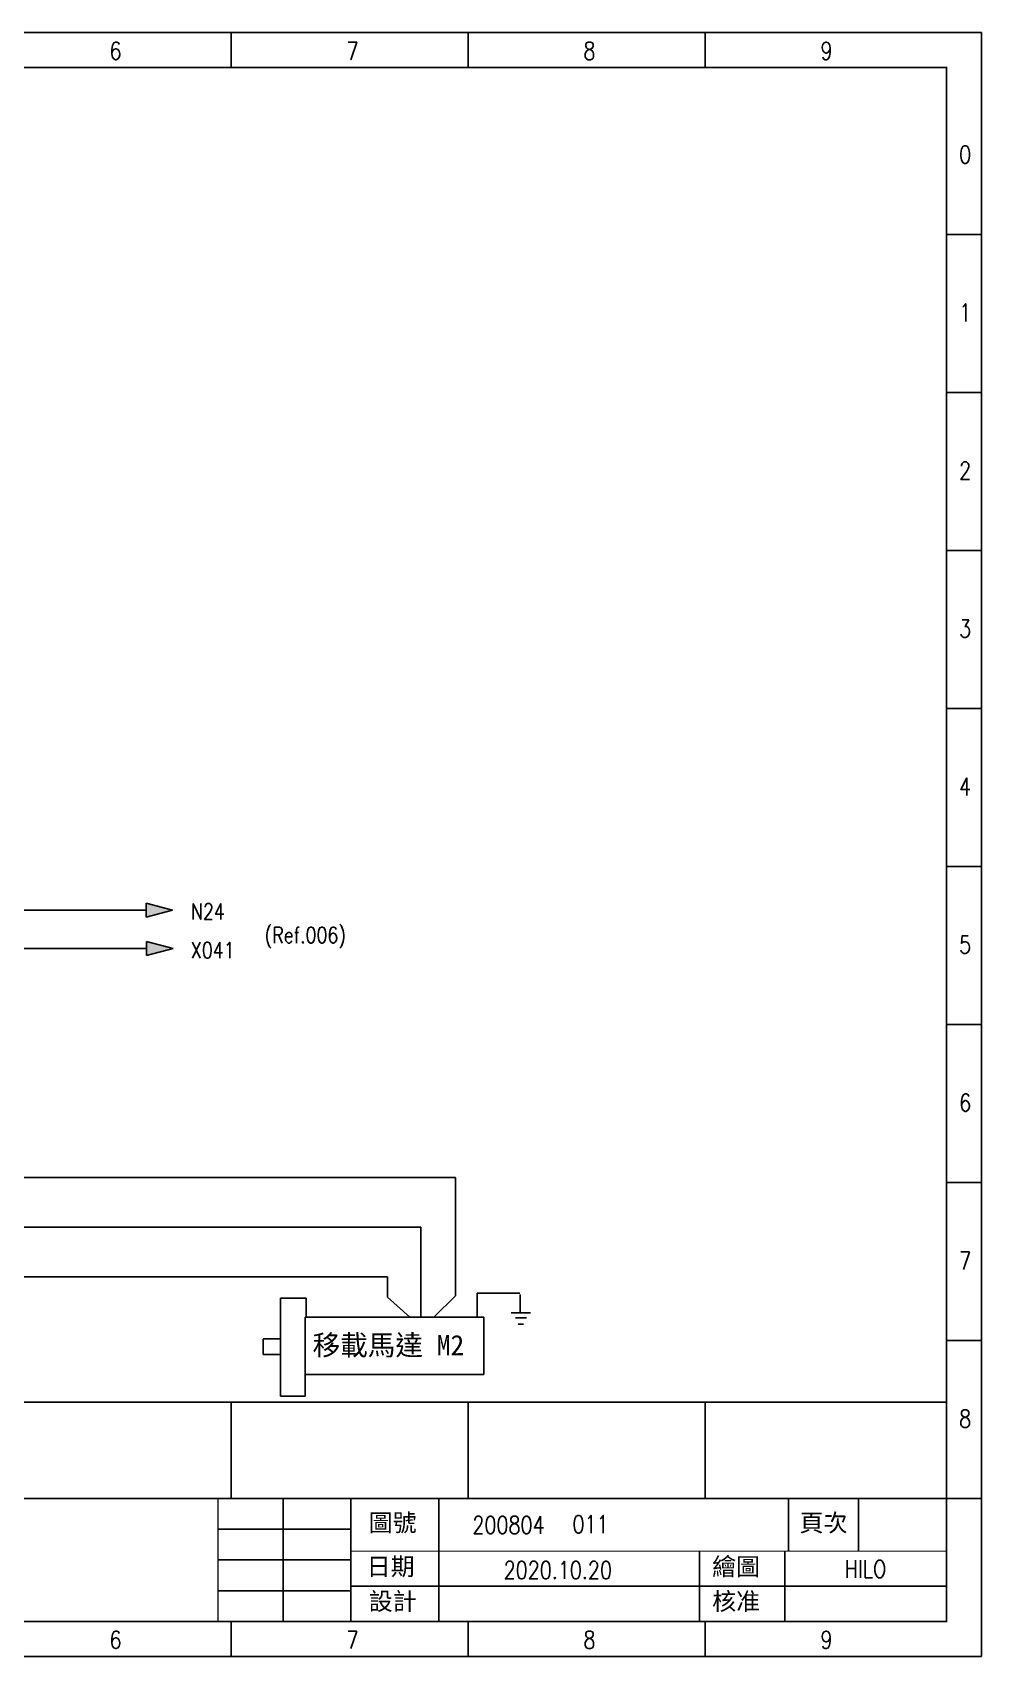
# Model space of a CAD drawing. Header units: millimetres. Extents: x -1721 to 4288, y -273 to 2028.
# Drawn here: x 586 to 694.2, y 280.1 to 465.1 of the extents above; entities that cross this region are included whole.
import ezdxf

# ---------------------------------------------------------------- set-up
doc = ezdxf.new("R2010")
doc.units = ezdxf.units.MM
doc.header["$LTSCALE"] = 5
doc.header["$MEASUREMENT"] = 0
doc.layers.get('0').update_dxf_attribs({"linetype": 'CONTINUOUS'})
for name, color, linetype in [('AIR', 7, 'CONTINUOUS'), ('圖框', 7, 'CONTINUOUS'), ('文字', 4, 'CONTINUOUS')]:
    doc.layers.add(name, color=color, linetype=linetype)
doc.styles.add('MtXpl_', font='mingliub.ttc')
doc.styles.add('MtXpl__1', font='mingliub.ttc')
doc.styles.add('標楷體', font='simplex.shx', dxfattribs={"width": 0.8, "bigfont": 'chineset.shx'})

# ---------------------------------------------------------------- blocks, each defined once
blk = doc.blocks.new('圖框')
at = {"layer": '圖框'}
for p, q in [((279, 185), (0, 185)), ((193.5, 185), (193.5, 181)), ((220.5, 185), (220.5, 181)), ((247.5, 185), (247.5, 181)), ((279, 0), (279, 185)), ((275, 162), (279, 162)), ((275, 144), (279, 144)), ((275, 126), (279, 126)), ((275, 108), (279, 108)), ((275, 90), (279, 90)), ((275, 72), (279, 72)), ((275, 54), (279, 54)), ((275, 36), (279, 36)), ((4, 28.96), (275, 28.96)), ((193.5, 17.96), (193.5, 28.96)), ((220.5, 17.96), (220.5, 28.96)), ((247.5, 17.96), (247.5, 28.96)), ((4, 18), (275, 18)), ((199.44, 18), (199.44, 4)), ((207.14, 18), (207.14, 4)), ((217.16, 18), (217.16, 4)), ((257, 18), (257, 12)), ((265, 18), (265, 12)), ((275, 18), (279, 18)), ((192, 14.5), (207.14, 14.5)), ((192, 11), (207.14, 11)), ((192, 7.5), (207.14, 7.5)), ((207.14, 8), (275, 8)), ((193.5, 0), (193.5, 4)), ((220.5, 0), (220.5, 4)), ((247.5, 0), (247.5, 4)), ((0, 0), (279, 0))]:
    blk.add_line(p, q, dxfattribs=at)
at = {"layer": '圖框', "const_width": 0.2}
for points in [[(4, 4), (275, 4), (275, 181), (4, 181)], [(4, 181), (275, 181), (275, 4), (4, 4)]]:
    blk.add_lwpolyline(points, close=True, dxfattribs=at)
at = {"layer": '圖框'}
for points, const_width in [([(4, 18), (275, 18)], 0.2), ([(192, 18), (192, 4)], 0.15), ([(207.14, 12), (275, 12)], 0.15)]:
    blk.add_lwpolyline(points, dxfattribs=dict(at, const_width=const_width))
for points in [[(246.85, 12), (246.85, 4)], [(256.58, 12), (256.58, 4)]]:
    blk.add_lwpolyline(points, dxfattribs=at)
at = {"layer": '圖框', "style": '標楷體', "width": 0.8}
for s, p in [('6', (179.64, 181.9)), ('7', (206.64, 181.9)), ('8', (233.64, 181.9)), ('9', (260.64, 181.9)), ('0', (276.45, 170.09)), ('1', (276.45, 152.09)), ('2', (276.45, 134.09)), ('3', (276.45, 116.09)), ('4', (276.45, 98.09)), ('5', (276.45, 80.09)), ('6', (276.45, 62.09)), ('7', (276.45, 44.09)), ('8', (276.45, 26.09)), ('6', (179.64, 0.9)), ('7', (206.64, 0.9)), ('8', (233.64, 0.9)), ('9', (260.64, 0.9))]:
    blk.add_text(s, height=2, dxfattribs=at).set_placement(p)
at = {"layer": '圖框', "style": 'MtXpl_'}
for s, p in [('圖號', (209.18, 14.24)), ('頁次^J', (258.27, 14.24)), ('日期', (208.95, 9.25)), ('繪圖', (248.31, 9.25)), ('設計', (209.18, 5.29)), ('核准', (248.31, 5.29))]:
    blk.add_text(s, height=2, dxfattribs=at).set_placement(p)

msp = doc.modelspace()

# ---------------------------------------------------------------- hatches: boundary and pattern name
at = {"linetype": 'Continuous'}
h = msp.add_hatch(color=7, dxfattribs=at)
h.dxf.hatch_style = 1
h.set_gradient(color1=(255, 255, 255), centered=1, one_color=1, tint=1)
h.paths.add_polyline_path([(598.967, 365.933), (601.986, 365.139), (598.967, 364.346)])
h = msp.add_hatch(color=7, dxfattribs=at)
h.dxf.hatch_style = 1
h.set_gradient(color1=(255, 255, 255), centered=1, one_color=1, tint=1)
h.paths.add_polyline_path([(599.009, 361.569), (602.028, 360.775), (599.009, 359.981)])

# ---------------------------------------------------------------- linework, layer by layer
for p, q in [((578.023, 365.139), (598.967, 365.139)), ((574.023, 360.775), (599.009, 360.775)), ((634.215, 334.696), (573.123, 334.696)), ((634.215, 321.221), (634.215, 334.696)), ((630.263, 329.037), (568.043, 329.037)), ((630.263, 318.795), (630.263, 329.037)), ((626.453, 323.378), (562.963, 323.378)), ((626.453, 321.065), (626.453, 323.378))]:
    msp.add_line(p, q)
at = {"color": 0, "linetype": 'Continuous'}
for p, q in [((598.967, 365.933), (598.967, 364.346)), ((598.967, 365.933), (601.986, 365.139)), ((598.967, 364.346), (601.986, 365.139)), ((599.009, 361.569), (599.009, 359.981)), ((599.009, 361.569), (602.028, 360.775)), ((599.009, 359.981), (602.028, 360.775))]:
    msp.add_line(p, q, dxfattribs=at)
at = {"layer": 'AIR'}
for p, q in [((614.26, 320.939), (614.26, 309.768)), ((617.196, 320.939), (614.26, 320.939)), ((617.196, 318.795), (617.196, 320.939)), ((626.453, 321.065), (629.025, 318.795)), ((634.215, 321.221), (631.755, 318.795)), ((641.563, 321.521), (636.688, 321.521)), ((636.688, 321.521), (636.688, 318.795)), ((641.594, 321.371), (641.594, 319.343)), ((617.083, 318.795), (637.433, 318.795)), ((617.083, 312.25), (617.083, 318.795)), ((637.433, 318.795), (637.433, 312.25)), ((640.547, 319.265), (642.758, 319.265)), ((641.051, 318.683), (642.293, 318.683)), ((641.361, 317.985), (641.943, 317.985)), ((614.26, 316.296), (612.297, 316.296)), ((612.297, 316.296), (612.297, 314.511)), ((612.297, 314.511), (614.26, 314.511)), ((617.083, 309.768), (617.083, 312.25)), ((637.433, 312.25), (617.083, 312.25)), ((614.26, 309.768), (617.083, 309.768))]:
    msp.add_line(p, q, dxfattribs=at)

# ---------------------------------------------------------------- block references
at = {"color": 0, "linetype": 'Continuous'}
msp.add_blockref('圖框', (415.151, 280.12), dxfattribs=at)

# ---------------------------------------------------------------- texts
at = {"layer": 'AIR', "style": '標楷體', "width": 0.8}
for s, p in [('N24', (604.077, 364.085)), ('(Ref.006)', (612.478, 361.398)), ('X041', (604.077, 359.68))]:
    msp.add_text(s, height=1.811, dxfattribs=at).set_placement(p)
at = {"layer": 'AIR', "style": 'MtXpl__1'}
msp.add_text('移載馬達 M2', height=2.3054, dxfattribs=at).set_placement((617.928, 314.435))
at = {"layer": '文字', "style": '標楷體', "width": 0.8}
for s, p in [('200804', (636.135, 294.098)), ('011', (647.543, 294.185)), ('2020.10.20', (639.7, 288.964)), ('HILO', (678.573, 289.086))]:
    msp.add_text(s, height=2, dxfattribs=at).set_placement(p)

doc.saveas('drawing.dxf')
